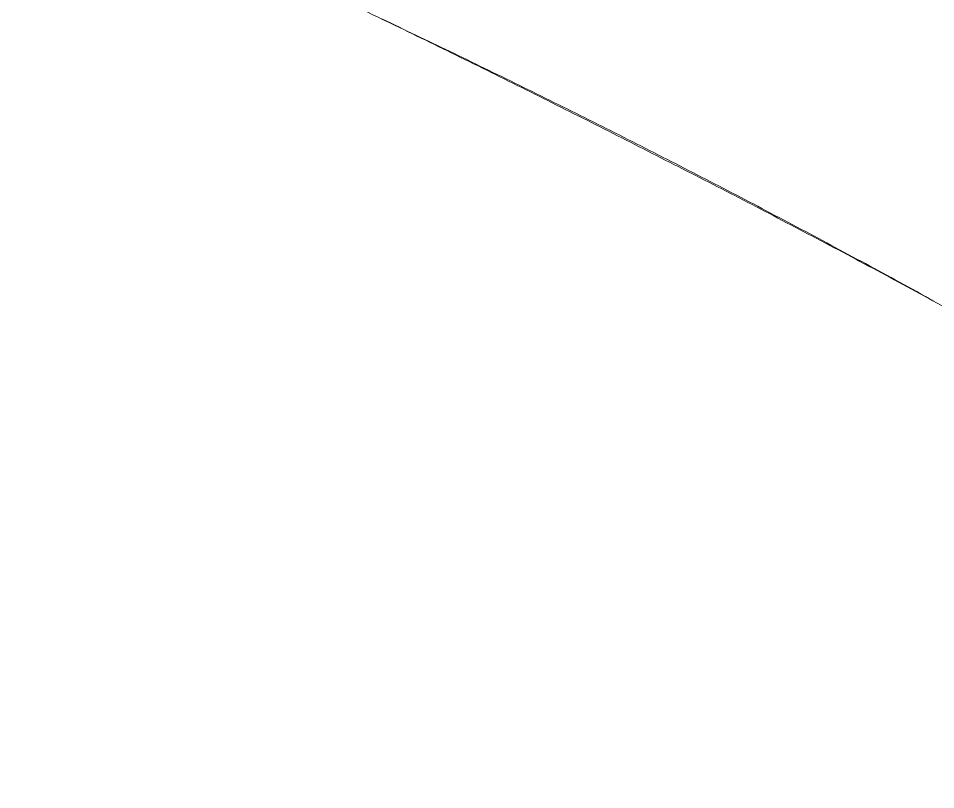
# Model space of a CAD drawing. Header units: millimetres. Extents: x 1680 to 166026, y 35966 to 91121.
# Drawn here: x 40257.4 to 40367.6, y 51914.6 to 52007.3 of the extents above; entities that cross this region are included whole.
import ezdxf

# ---------------------------------------------------------------- set-up
doc = ezdxf.new("R2010")
doc.units = ezdxf.units.MM
doc.linetypes.add('IMPORT-ACAD_ISO03W100', pattern=[762, 304.8, -457.2])
doc.layers.add('A-GENM', color=13, linetype='Continuous', lineweight=18)

# ---------------------------------------------------------------- blocks, each defined once
blk = doc.blocks.new('Fritz-Hansen_SH210 - Default-307160-mebel yerləşmə planı')
at = {"layer": 'A-GENM', "color": 253, "linetype": 'IMPORT-ACAD_ISO03W100'}
for points, knots in [([(-168.89, -107.48), (-170.13, -104.8), (-172.56, -99.31), (-175.27, -92.26), (-177.3, -86.51), (-178.79, -82.11), (-180.13, -77.96), (-181.69, -72.95), (-183.46, -66.96), (-185.77, -58.63), (-188.65, -47.44), (-192.3, -31.64), (-196.13, -12.86), (-199.22, 3.85), (-201.49, 17), (-203.06, 26.46), (-204.52, 35.64), (-205.94, 44.91), (-207.3, 54.17), (-208.62, 63.45), (-209.9, 72.74), (-211.12, 82.04), (-212.28, 91.36), (-213.36, 100.62), (-214.38, 110.19), (-215.36, 120.2), (-216.26, 130.35), (-217.38, 143.81), (-218.36, 156.68), (-219.04, 168.12), (-219.38, 175.71), (-219.56, 182.29), (-219.65, 190.07), (-219.54, 196.53), (-219.31, 202.1), (-219.07, 205.95), (-218.83, 208.97), (-218.62, 211.15), (-218.52, 212.16), (-218.47, 212.58)], [0.0183557, 0.0183557, 0.0183557, 0.0183557, 0.0357143, 0.0535714, 0.0625, 0.0714286, 0.0803571, 0.0892857, 0.1071429, 0.125, 0.1428571, 0.1607143, 0.1785714, 0.1964286, 0.2053571, 0.2142857, 0.2232143, 0.2321429, 0.2410714, 0.25, 0.2589286, 0.2678571, 0.2767857, 0.2857143, 0.2946429, 0.3035714, 0.3125, 0.3214286, 0.3392857, 0.3482143, 0.3571429, 0.3660714, 0.375, 0.3928571, 0.4017857, 0.4107143, 0.4196429, 0.4241071, 0.4272946, 0.4272946, 0.4272946, 0.4272946]), ([(-282.74, 210.71), (-282.95, 207.79), (-283.31, 201.56), (-283.53, 191.28), (-283.4, 182.08), (-283.2, 174.44), (-283.01, 168.57), (-282.76, 162.71), (-282.39, 154.95), (-281.92, 147.01), (-281.35, 138.49), (-280.85, 131.7), (-280.36, 125.64), (-279.93, 120.48), (-279.58, 116.47), (-279.19, 112.2), (-278.6, 106.03), (-277.75, 97.66), (-276.57, 86.92), (-275.27, 75.9), (-273.88, 65), (-272.47, 54.62), (-271.11, 45.13), (-269.88, 37), (-269.19, 32.57), (-268.87, 30.52), (-268.87, 30.51)], [0.65, 0.65, 0.65, 0.65, 0.6625, 0.675, 0.6875, 0.69375, 0.7, 0.70625, 0.7125, 0.725, 0.73125, 0.7375, 0.74375, 0.746875, 0.75, 0.753125, 0.75625, 0.7625, 0.76875, 0.775, 0.78125, 0.7875, 0.79375, 0.8, 0.80625, 0.8062763, 0.8062763, 0.8062763, 0.8062763]), ([(-213.31, 100.21), (-212.98, 97.06), (-212.29, 90.88), (-211.18, 81.54), (-209.99, 72.25), (-208.73, 62.97), (-207.4, 53.72), (-206, 44.49), (-204.55, 35.37), (-203.56, 29.39), (-203.05, 26.41)], [0.875, 0.875, 0.875, 0.875, 0.87890625, 0.8828125, 0.88671875, 0.890625, 0.89453125, 0.8984375, 0.90234375, 0.90611838, 0.90611838, 0.90611838, 0.90611838])]:
    blk.add_open_spline(points, degree=3, knots=knots, dxfattribs=at)

msp = doc.modelspace()

# ---------------------------------------------------------------- block references
at = {"layer": 'A-GENM', "color": 253, "linetype": 'IMPORT-ACAD_ISO03W100', "rotation": 234.9999999999996}
msp.add_blockref('Fritz-Hansen_SH210 - Default-307160-mebel yerləşmə planı', (40163.01, 51856.09), dxfattribs=at)

doc.saveas('drawing.dxf')
